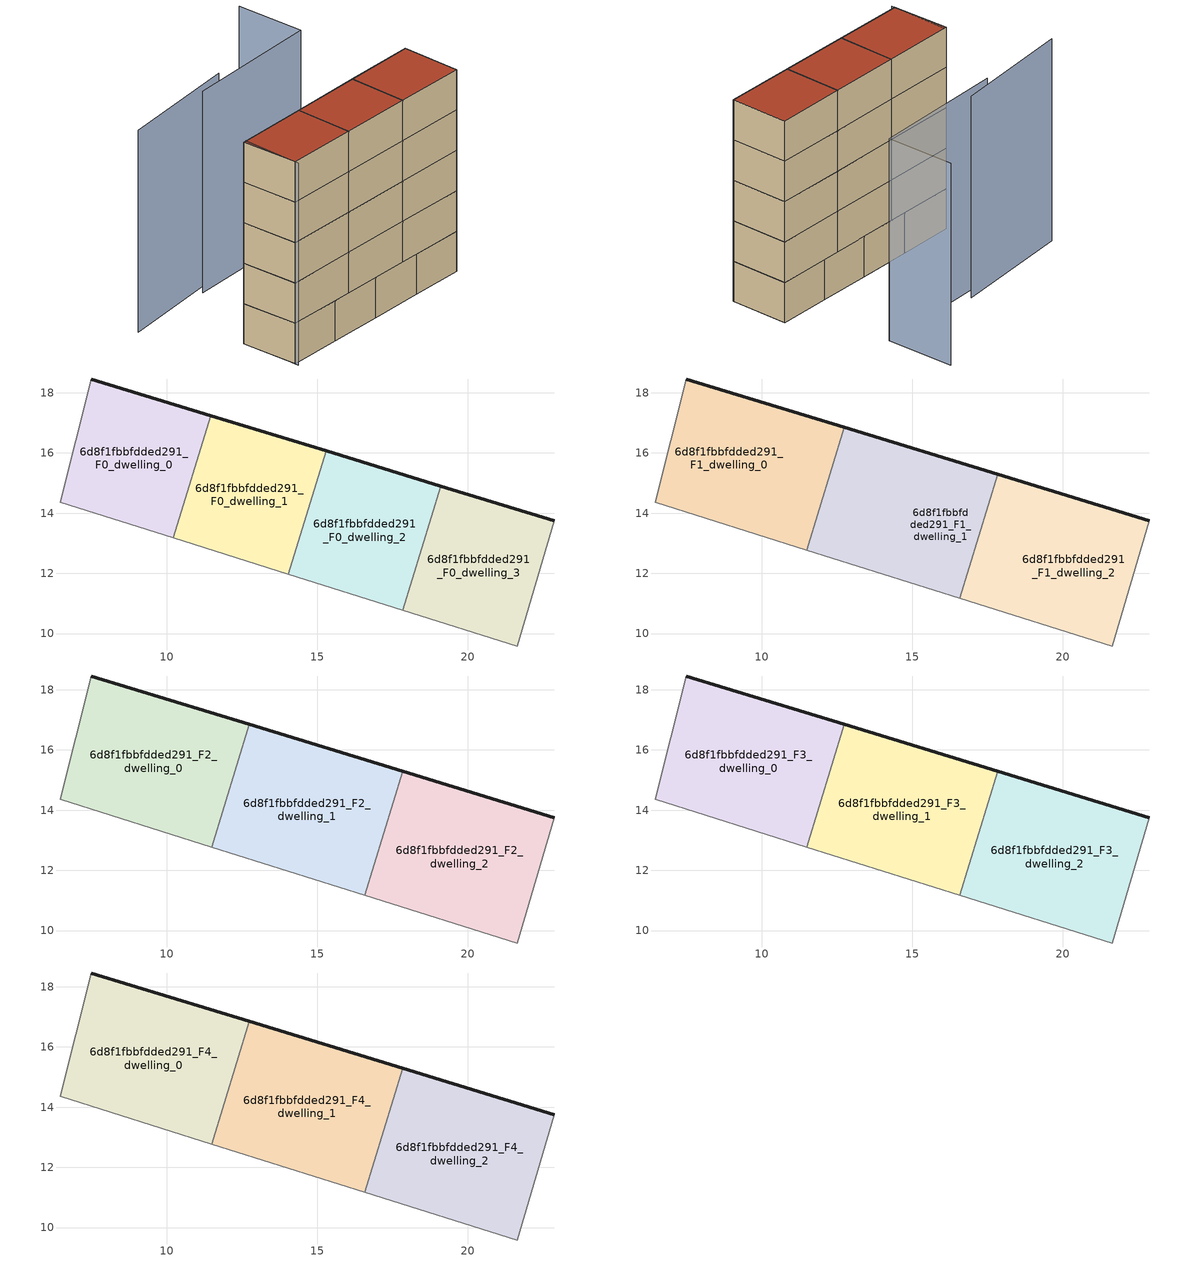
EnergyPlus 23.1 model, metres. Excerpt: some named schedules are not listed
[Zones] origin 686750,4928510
6d8f1fbbfdded291_F0_dwelling_0
 floor ground (EU_floor_Construction): 10.21,13.17 11.46,17.24 7.5,18.46 6.46,14.36 z0
 wall outside (EU_wall_Construction): 7.5,18.46 11.46,17.24 z0:3
 wall to 6d8f1fbbfdded291_F0_dwelling_1 (EU_wall_Construction): 11.46,17.24 10.21,13.17 z0:3
 wall adiabatic (EU_wall_Construction): 10.21,13.17 6.46,14.36 7.5,18.46 z0:3
6d8f1fbbfdded291_F0_dwelling_1
 floor ground (EU_floor_Construction): 14.04,11.97 15.3,16.07 11.46,17.24 10.21,13.17 z0
 wall outside (EU_wall_Construction): 11.46,17.24 15.3,16.07 z0:3
 wall to 6d8f1fbbfdded291_F0_dwelling_2 (EU_wall_Construction): 15.3,16.07 14.04,11.97 z0:3
 wall adiabatic (EU_wall_Construction): 14.04,11.97 10.21,13.17 z0:3
6d8f1fbbfdded291_F0_dwelling_2
 floor ground (EU_floor_Construction): 17.85,10.78 19.11,14.9 15.3,16.07 14.04,11.97 z0
 wall outside (EU_wall_Construction): 15.3,16.07 19.11,14.9 z0:3
 wall to 6d8f1fbbfdded291_F0_dwelling_3 (EU_wall_Construction): 19.11,14.9 17.85,10.78 z0:3
 wall adiabatic (EU_wall_Construction): 17.85,10.78 14.04,11.97 z0:3
6d8f1fbbfdded291_F0_dwelling_3
 floor ground (EU_floor_Construction): 21.64,9.58 22.88,13.75 19.11,14.9 17.85,10.78 z0
 wall outside (EU_wall_Construction): 19.11,14.9 22.88,13.75 z0:3
 wall adiabatic (EU_wall_Construction): 22.88,13.75 21.64,9.58 17.85,10.78 z0:3
6d8f1fbbfdded291_F1_dwelling_0
 floor to 6d8f1fbbfdded291_F0_dwelling_0 (EU_floor_Construction): 10.22,13.18 11.46,17.24 7.5,18.46 6.46,14.36 z3
 floor to 6d8f1fbbfdded291_F0_dwelling_1 (EU_floor_Construction): 11.49,12.77 12.74,16.85 11.46,17.24 10.22,13.18 z3
 wall outside (EU_wall_Construction): 7.5,18.46 12.74,16.85 z3:6
 wall to 6d8f1fbbfdded291_F1_dwelling_1 (EU_wall_Construction): 12.74,16.85 11.49,12.77 z3:6
 wall adiabatic (EU_wall_Construction): 11.49,12.77 6.46,14.36 7.5,18.46 z3:6
6d8f1fbbfdded291_F1_dwelling_1
 floor to 6d8f1fbbfdded291_F0_dwelling_1 (EU_floor_Construction): 14.04,11.97 15.3,16.07 12.74,16.85 11.49,12.77 z3
 floor to 6d8f1fbbfdded291_F0_dwelling_2 (EU_floor_Construction): 16.58,11.17 17.84,15.29 15.3,16.07 14.04,11.97 z3
 wall outside (EU_wall_Construction): 12.74,16.85 17.84,15.29 z3:6
 wall to 6d8f1fbbfdded291_F1_dwelling_2 (EU_wall_Construction): 17.84,15.29 16.58,11.17 z3:6
 wall adiabatic (EU_wall_Construction): 16.58,11.17 11.49,12.77 z3:6
6d8f1fbbfdded291_F1_dwelling_2
 floor to 6d8f1fbbfdded291_F0_dwelling_3 (EU_floor_Construction): 21.64,9.58 22.88,13.75 19.11,14.9 17.85,10.78 z3
 floor to 6d8f1fbbfdded291_F0_dwelling_2 (EU_floor_Construction): 17.85,10.78 19.11,14.9 17.84,15.29 16.58,11.17 z3
 wall outside (EU_wall_Construction): 17.84,15.29 22.88,13.75 z3:6
 wall adiabatic (EU_wall_Construction): 22.88,13.75 21.64,9.58 16.58,11.17 z3:6
6d8f1fbbfdded291_F2_dwelling_0
 floor to 6d8f1fbbfdded291_F1_dwelling_0 (EU_floor_Construction): 11.49,12.77 12.74,16.85 7.5,18.46 6.46,14.36 z6
 wall outside (EU_wall_Construction): 7.5,18.46 12.74,16.85 z6:9
 wall to 6d8f1fbbfdded291_F2_dwelling_1 (EU_wall_Construction): 12.74,16.85 11.49,12.77 z6:9
 wall adiabatic (EU_wall_Construction): 11.49,12.77 6.46,14.36 7.5,18.46 z6:9
6d8f1fbbfdded291_F2_dwelling_1
 floor to 6d8f1fbbfdded291_F1_dwelling_1 (EU_floor_Construction): 16.58,11.17 17.84,15.29 12.74,16.85 11.49,12.77 z6
 wall outside (EU_wall_Construction): 12.74,16.85 17.84,15.29 z6:9
 wall to 6d8f1fbbfdded291_F2_dwelling_2 (EU_wall_Construction): 17.84,15.29 16.58,11.17 z6:9
 wall adiabatic (EU_wall_Construction): 16.58,11.17 11.49,12.77 z6:9
6d8f1fbbfdded291_F2_dwelling_2
 floor to 6d8f1fbbfdded291_F1_dwelling_2 (EU_floor_Construction): 21.64,9.58 22.88,13.75 17.84,15.29 16.58,11.17 z6
 wall outside (EU_wall_Construction): 17.84,15.29 22.88,13.75 z6:9
 wall adiabatic (EU_wall_Construction): 22.88,13.75 21.64,9.58 16.58,11.17 z6:9
6d8f1fbbfdded291_F3_dwelling_0
 floor to 6d8f1fbbfdded291_F2_dwelling_0 (EU_floor_Construction): 11.49,12.77 12.74,16.85 7.5,18.46 6.46,14.36 z9
 wall outside (EU_wall_Construction): 7.5,18.46 12.74,16.85 z9:12
 wall to 6d8f1fbbfdded291_F3_dwelling_1 (EU_wall_Construction): 12.74,16.85 11.49,12.77 z9:12
 wall adiabatic (EU_wall_Construction): 11.49,12.77 6.46,14.36 7.5,18.46 z9:12
6d8f1fbbfdded291_F3_dwelling_1
 floor to 6d8f1fbbfdded291_F2_dwelling_1 (EU_floor_Construction): 16.58,11.17 17.84,15.29 12.74,16.85 11.49,12.77 z9
 wall outside (EU_wall_Construction): 12.74,16.85 17.84,15.29 z9:12
 wall to 6d8f1fbbfdded291_F3_dwelling_2 (EU_wall_Construction): 17.84,15.29 16.58,11.17 z9:12
 wall adiabatic (EU_wall_Construction): 16.58,11.17 11.49,12.77 z9:12
6d8f1fbbfdded291_F3_dwelling_2
 floor to 6d8f1fbbfdded291_F2_dwelling_2 (EU_floor_Construction): 21.64,9.58 22.88,13.75 17.84,15.29 16.58,11.17 z9
 wall outside (EU_wall_Construction): 17.84,15.29 22.88,13.75 z9:12
 wall adiabatic (EU_wall_Construction): 22.88,13.75 21.64,9.58 16.58,11.17 z9:12
6d8f1fbbfdded291_F4_dwelling_0
 floor to 6d8f1fbbfdded291_F3_dwelling_0 (EU_floor_Construction): 11.49,12.77 12.74,16.85 7.5,18.46 6.46,14.36 z12
 wall outside (EU_wall_Construction): 7.5,18.46 12.74,16.85 z12:15
 wall to 6d8f1fbbfdded291_F4_dwelling_1 (EU_wall_Construction): 12.74,16.85 11.49,12.77 z12:15
 wall adiabatic (EU_wall_Construction): 11.49,12.77 6.46,14.36 7.5,18.46 z12:15
 roof outside (EU_roof_Construction): 12.74,16.85 11.49,12.77 6.46,14.36 7.5,18.46 z15
6d8f1fbbfdded291_F4_dwelling_1
 floor to 6d8f1fbbfdded291_F3_dwelling_1 (EU_floor_Construction): 16.58,11.17 17.84,15.29 12.74,16.85 11.49,12.77 z12
 wall outside (EU_wall_Construction): 12.74,16.85 17.84,15.29 z12:15
 wall to 6d8f1fbbfdded291_F4_dwelling_2 (EU_wall_Construction): 17.84,15.29 16.58,11.17 z12:15
 wall adiabatic (EU_wall_Construction): 16.58,11.17 11.49,12.77 z12:15
 roof outside (EU_roof_Construction): 17.84,15.29 16.58,11.17 11.49,12.77 12.74,16.85 z15
6d8f1fbbfdded291_F4_dwelling_2
 floor to 6d8f1fbbfdded291_F3_dwelling_2 (EU_floor_Construction): 21.64,9.58 22.88,13.75 17.84,15.29 16.58,11.17 z12
 wall outside (EU_wall_Construction): 17.84,15.29 22.88,13.75 z12:15
 wall adiabatic (EU_wall_Construction): 22.88,13.75 21.64,9.58 16.58,11.17 z12:15
 roof outside (EU_roof_Construction): 22.88,13.75 21.64,9.58 16.58,11.17 17.84,15.29 z15
shading: 7.7,18.39 6.38,14.12 / 23.65,25.76 22.32,20.86 / 22.32,20.86 12.54,23.51 / 15.1,23.49 6.19,25.29 z0:15
[Building]
EU S2 Campaign: North Axis=0; Terrain=City; Solar Distribution=FullExterior
[Site:Location]
Bologna: Latitude=44.5; Longitude=11.25; Time Zone=1; Elevation=37
[SizingPeriod:WeatherFileDays]
AnnualSizingPeriod: Begin Month=1; Begin Day of Month=1; End Month=12; End Day of Month=31; Day of Week for Start Day=Monday; Use Weather File Daylight Saving Period=No; Use Weather File Rain and Snow Indicators=No
[MATERIAL]
EU_InternalMass_Material: Roughness=MediumRough; Thickness=0.1; Conductivity=1; Density=1800; Specific Heat=900; Thermal Absorptance=0.9; Solar Absorptance=0.7; Visible Absorptance=0.7
[MATERIAL:NOMASS] Roughness=MediumRough; Thermal Absorptance=0.9; Solar Absorptance=0.7; Visible Absorptance=0.7
Name | Thermal Resistance
EU_wall_NoMass | 0.905828
EU_roof_NoMass | 0.37593
EU_floor_NoMass | 0.67114
[CONSTRUCTION]
EU_wall_Construction: EU_wall_NoMass
EU_roof_Construction: EU_roof_NoMass
EU_floor_Construction: EU_floor_NoMass
EU_InternalMass_Construction: EU_InternalMass_Material
[ZONE] Type=1; Multiplier=1; Ceiling Height=autocalculate; Floor Area=autocalculate; Part of Total Floor Area=Yes
Name | Volume
6d8f1fbbfdded291_F0_dwelling_0; 6d8f1fbbfdded291_F0_dwelling_1 | 51.3779
6d8f1fbbfdded291_F1_dwelling_0; 6d8f1fbbfdded291_F2_dwelling_0; 6d8f1fbbfdded291_F3_dwelling_0; 6d8f1fbbfdded291_F4_dwelling_0 | 68.5027
6d8f1fbbfdded291_F1_dwelling_1; 6d8f1fbbfdded291_F2_dwelling_1; 6d8f1fbbfdded291_F3_dwelling_1; 6d8f1fbbfdded291_F4_dwelling_1 | 68.5115
6d8f1fbbfdded291_F0_dwelling_2 | 51.3823
6d8f1fbbfdded291_F1_dwelling_2; 6d8f1fbbfdded291_F2_dwelling_2; 6d8f1fbbfdded291_F3_dwelling_2; 6d8f1fbbfdded291_F4_dwelling_2 | 68.5093
6d8f1fbbfdded291_F0_dwelling_3 | 51.3735
[INTERNALMASS] Construction=EU_InternalMass_Construction
Name | Zone or ZoneList | Surface Area
6d8f1fbbfdded291_F0_dwelling_0_EU_InternalMass | 6d8f1fbbfdded291_F0_dwelling_0 | 17.1259
6d8f1fbbfdded291_F0_dwelling_1_EU_InternalMass | 6d8f1fbbfdded291_F0_dwelling_1 | 17.1261
6d8f1fbbfdded291_F0_dwelling_2_EU_InternalMass | 6d8f1fbbfdded291_F0_dwelling_2 | 17.1274
6d8f1fbbfdded291_F0_dwelling_3_EU_InternalMass | 6d8f1fbbfdded291_F0_dwelling_3 | 17.1245
6d8f1fbbfdded291_F1_dwelling_0_EU_InternalMass | 6d8f1fbbfdded291_F1_dwelling_0 | 22.8339
6d8f1fbbfdded291_F1_dwelling_1_EU_InternalMass | 6d8f1fbbfdded291_F1_dwelling_1 | 22.8372
6d8f1fbbfdded291_F1_dwelling_2_EU_InternalMass | 6d8f1fbbfdded291_F1_dwelling_2 | 22.8369
6d8f1fbbfdded291_F2_dwelling_0_EU_InternalMass | 6d8f1fbbfdded291_F2_dwelling_0 | 22.8339
6d8f1fbbfdded291_F2_dwelling_1_EU_InternalMass | 6d8f1fbbfdded291_F2_dwelling_1 | 22.8372
6d8f1fbbfdded291_F2_dwelling_2_EU_InternalMass | 6d8f1fbbfdded291_F2_dwelling_2 | 22.8369
6d8f1fbbfdded291_F3_dwelling_0_EU_InternalMass | 6d8f1fbbfdded291_F3_dwelling_0 | 22.8339
6d8f1fbbfdded291_F3_dwelling_1_EU_InternalMass | 6d8f1fbbfdded291_F3_dwelling_1 | 22.8372
6d8f1fbbfdded291_F3_dwelling_2_EU_InternalMass | 6d8f1fbbfdded291_F3_dwelling_2 | 22.8369
6d8f1fbbfdded291_F4_dwelling_0_EU_InternalMass | 6d8f1fbbfdded291_F4_dwelling_0 | 22.8339
6d8f1fbbfdded291_F4_dwelling_1_EU_InternalMass | 6d8f1fbbfdded291_F4_dwelling_1 | 22.8372
6d8f1fbbfdded291_F4_dwelling_2_EU_InternalMass | 6d8f1fbbfdded291_F4_dwelling_2 | 22.8369
[OTHEREQUIPMENT] Fuel Type=Electricity; Design Level Calculation Method=Watts/Area; Power per Zone Floor Area=1; Fraction Latent=0; Fraction Radiant=0; Fraction Lost=0; Carbon Dioxide Generation Rate=0; EndUse Subcategory=EU_Step8_InternalGains
Name | Zone or ZoneList or Space or SpaceList | Schedule
EU_Step8_InternalGain_6d8f1fbbfdded291_F0_dwelling_0_f000 | 6d8f1fbbfdded291_F0_dwelling_0 | EU_Step8_GainSchedule_6d8f1fbbfdded291_F0_dwelling_0_f000
EU_Step8_InternalGain_6d8f1fbbfdded291_F0_dwelling_1_f000 | 6d8f1fbbfdded291_F0_dwelling_1 | EU_Step8_GainSchedule_6d8f1fbbfdded291_F0_dwelling_1_f000
EU_Step8_InternalGain_6d8f1fbbfdded291_F0_dwelling_2_f000 | 6d8f1fbbfdded291_F0_dwelling_2 | EU_Step8_GainSchedule_6d8f1fbbfdded291_F0_dwelling_2_f000
EU_Step8_InternalGain_6d8f1fbbfdded291_F0_dwelling_3_f000 | 6d8f1fbbfdded291_F0_dwelling_3 | EU_Step8_GainSchedule_6d8f1fbbfdded291_F0_dwelling_3_f000
EU_Step8_InternalGain_6d8f1fbbfdded291_F1_dwelling_0_f000 | 6d8f1fbbfdded291_F1_dwelling_0 | EU_Step8_GainSchedule_6d8f1fbbfdded291_F1_dwelling_0_f000
EU_Step8_InternalGain_6d8f1fbbfdded291_F1_dwelling_1_f000 | 6d8f1fbbfdded291_F1_dwelling_1 | EU_Step8_GainSchedule_6d8f1fbbfdded291_F1_dwelling_1_f000
EU_Step8_InternalGain_6d8f1fbbfdded291_F1_dwelling_2_f000 | 6d8f1fbbfdded291_F1_dwelling_2 | EU_Step8_GainSchedule_6d8f1fbbfdded291_F1_dwelling_2_f000
EU_Step8_InternalGain_6d8f1fbbfdded291_F2_dwelling_0_f000 | 6d8f1fbbfdded291_F2_dwelling_0 | EU_Step8_GainSchedule_6d8f1fbbfdded291_F2_dwelling_0_f000
EU_Step8_InternalGain_6d8f1fbbfdded291_F2_dwelling_1_f000 | 6d8f1fbbfdded291_F2_dwelling_1 | EU_Step8_GainSchedule_6d8f1fbbfdded291_F2_dwelling_1_f000
EU_Step8_InternalGain_6d8f1fbbfdded291_F2_dwelling_2_f000 | 6d8f1fbbfdded291_F2_dwelling_2 | EU_Step8_GainSchedule_6d8f1fbbfdded291_F2_dwelling_2_f000
EU_Step8_InternalGain_6d8f1fbbfdded291_F3_dwelling_0_f000 | 6d8f1fbbfdded291_F3_dwelling_0 | EU_Step8_GainSchedule_6d8f1fbbfdded291_F3_dwelling_0_f000
EU_Step8_InternalGain_6d8f1fbbfdded291_F3_dwelling_1_f000 | 6d8f1fbbfdded291_F3_dwelling_1 | EU_Step8_GainSchedule_6d8f1fbbfdded291_F3_dwelling_1_f000
EU_Step8_InternalGain_6d8f1fbbfdded291_F3_dwelling_2_f000 | 6d8f1fbbfdded291_F3_dwelling_2 | EU_Step8_GainSchedule_6d8f1fbbfdded291_F3_dwelling_2_f000
EU_Step8_InternalGain_6d8f1fbbfdded291_F4_dwelling_0_f000 | 6d8f1fbbfdded291_F4_dwelling_0 | EU_Step8_GainSchedule_6d8f1fbbfdded291_F4_dwelling_0_f000
EU_Step8_InternalGain_6d8f1fbbfdded291_F4_dwelling_1_f000 | 6d8f1fbbfdded291_F4_dwelling_1 | EU_Step8_GainSchedule_6d8f1fbbfdded291_F4_dwelling_1_f000
EU_Step8_InternalGain_6d8f1fbbfdded291_F4_dwelling_2_f000 | 6d8f1fbbfdded291_F4_dwelling_2 | EU_Step8_GainSchedule_6d8f1fbbfdded291_F4_dwelling_2_f000
[ZONEVENTILATION:DESIGNFLOWRATE] Schedule=EU_AlwaysOn; Design Flow Rate Calculation Method=AirChanges/Hour; Air Changes per Hour=0.73129; Ventilation Type=Natural; Fan Pressure Rise=0; Fan Total Efficiency=1; Constant Term Coefficient=1; Temperature Term Coefficient=0; Velocity Term Coefficient=0; Velocity Squared Term Coefficient=0; Minimum Indoor Temperature=-100; Maximum Indoor Temperature=100; Delta Temperature=-100; Minimum Outdoor Temperature=-100; Maximum Outdoor Temperature=100; Maximum Wind Speed=40
Name | Zone or ZoneList or Space or SpaceList
EU_ConstantAir_6d8f1fbbfdded291_F0_dwelling_0 | 6d8f1fbbfdded291_F0_dwelling_0
EU_ConstantAir_6d8f1fbbfdded291_F0_dwelling_1 | 6d8f1fbbfdded291_F0_dwelling_1
EU_ConstantAir_6d8f1fbbfdded291_F0_dwelling_2 | 6d8f1fbbfdded291_F0_dwelling_2
EU_ConstantAir_6d8f1fbbfdded291_F0_dwelling_3 | 6d8f1fbbfdded291_F0_dwelling_3
EU_ConstantAir_6d8f1fbbfdded291_F1_dwelling_0 | 6d8f1fbbfdded291_F1_dwelling_0
EU_ConstantAir_6d8f1fbbfdded291_F1_dwelling_1 | 6d8f1fbbfdded291_F1_dwelling_1
EU_ConstantAir_6d8f1fbbfdded291_F1_dwelling_2 | 6d8f1fbbfdded291_F1_dwelling_2
EU_ConstantAir_6d8f1fbbfdded291_F2_dwelling_0 | 6d8f1fbbfdded291_F2_dwelling_0
EU_ConstantAir_6d8f1fbbfdded291_F2_dwelling_1 | 6d8f1fbbfdded291_F2_dwelling_1
EU_ConstantAir_6d8f1fbbfdded291_F2_dwelling_2 | 6d8f1fbbfdded291_F2_dwelling_2
EU_ConstantAir_6d8f1fbbfdded291_F3_dwelling_0 | 6d8f1fbbfdded291_F3_dwelling_0
EU_ConstantAir_6d8f1fbbfdded291_F3_dwelling_1 | 6d8f1fbbfdded291_F3_dwelling_1
EU_ConstantAir_6d8f1fbbfdded291_F3_dwelling_2 | 6d8f1fbbfdded291_F3_dwelling_2
EU_ConstantAir_6d8f1fbbfdded291_F4_dwelling_0 | 6d8f1fbbfdded291_F4_dwelling_0
EU_ConstantAir_6d8f1fbbfdded291_F4_dwelling_1 | 6d8f1fbbfdded291_F4_dwelling_1
EU_ConstantAir_6d8f1fbbfdded291_F4_dwelling_2 | 6d8f1fbbfdded291_F4_dwelling_2
[HVACTEMPLATE:THERMOSTAT] Constant Heating Setpoint=20; Constant Cooling Setpoint=50
EU_HeatOnly_6d8f1fbbfdded291_F0_dwelling_0; EU_HeatOnly_6d8f1fbbfdded291_F0_dwelling_1; EU_HeatOnly_6d8f1fbbfdded291_F0_dwelling_2; EU_HeatOnly_6d8f1fbbfdded291_F0_dwelling_3; EU_HeatOnly_6d8f1fbbfdded291_F1_dwelling_0; EU_HeatOnly_6d8f1fbbfdded291_F1_dwelling_1; EU_HeatOnly_6d8f1fbbfdded291_F1_dwelling_2; EU_HeatOnly_6d8f1fbbfdded291_F2_dwelling_0; EU_HeatOnly_6d8f1fbbfdded291_F2_dwelling_1; EU_HeatOnly_6d8f1fbbfdded291_F2_dwelling_2; EU_HeatOnly_6d8f1fbbfdded291_F3_dwelling_0; EU_HeatOnly_6d8f1fbbfdded291_F3_dwelling_1; EU_HeatOnly_6d8f1fbbfdded291_F3_dwelling_2; EU_HeatOnly_6d8f1fbbfdded291_F4_dwelling_0; EU_HeatOnly_6d8f1fbbfdded291_F4_dwelling_1; EU_HeatOnly_6d8f1fbbfdded291_F4_dwelling_2
[HVACTEMPLATE:ZONE:IDEALLOADSAIRSYSTEM] System Availability Schedule=EU_AlwaysOn; Maximum Heating Supply Air Temperature=50; Minimum Cooling Supply Air Temperature=13; Maximum Heating Supply Air Humidity Ratio=0.0156; Minimum Cooling Supply Air Humidity Ratio=0.0077; Heating Limit=NoLimit; Cooling Limit=NoLimit; Heating Availability Schedule=EU_AlwaysOn; Cooling Availability Schedule=EU_CoolingOff; Dehumidification Control Type=ConstantSensibleHeatRatio; Cooling Sensible Heat Ratio=0.7; Dehumidification Setpoint=60; Humidification Control Type=None; Humidification Setpoint=30; Outdoor Air Method=None; Outdoor Air Flow Rate per Person=0.00944; Outdoor Air Flow Rate per Zone Floor Area=0; Outdoor Air Flow Rate per Zone=0; Demand Controlled Ventilation Type=None; Outdoor Air Economizer Type=NoEconomizer; Heat Recovery Type=None; Sensible Heat Recovery Effectiveness=0.7; Latent Heat Recovery Effectiveness=0.65
Name | Template Thermostat
6d8f1fbbfdded291_F0_dwelling_0 | EU_HeatOnly_6d8f1fbbfdded291_F0_dwelling_0
6d8f1fbbfdded291_F0_dwelling_1 | EU_HeatOnly_6d8f1fbbfdded291_F0_dwelling_1
6d8f1fbbfdded291_F0_dwelling_2 | EU_HeatOnly_6d8f1fbbfdded291_F0_dwelling_2
6d8f1fbbfdded291_F0_dwelling_3 | EU_HeatOnly_6d8f1fbbfdded291_F0_dwelling_3
6d8f1fbbfdded291_F1_dwelling_0 | EU_HeatOnly_6d8f1fbbfdded291_F1_dwelling_0
6d8f1fbbfdded291_F1_dwelling_1 | EU_HeatOnly_6d8f1fbbfdded291_F1_dwelling_1
6d8f1fbbfdded291_F1_dwelling_2 | EU_HeatOnly_6d8f1fbbfdded291_F1_dwelling_2
6d8f1fbbfdded291_F2_dwelling_0 | EU_HeatOnly_6d8f1fbbfdded291_F2_dwelling_0
6d8f1fbbfdded291_F2_dwelling_1 | EU_HeatOnly_6d8f1fbbfdded291_F2_dwelling_1
6d8f1fbbfdded291_F2_dwelling_2 | EU_HeatOnly_6d8f1fbbfdded291_F2_dwelling_2
6d8f1fbbfdded291_F3_dwelling_0 | EU_HeatOnly_6d8f1fbbfdded291_F3_dwelling_0
6d8f1fbbfdded291_F3_dwelling_1 | EU_HeatOnly_6d8f1fbbfdded291_F3_dwelling_1
6d8f1fbbfdded291_F3_dwelling_2 | EU_HeatOnly_6d8f1fbbfdded291_F3_dwelling_2
6d8f1fbbfdded291_F4_dwelling_0 | EU_HeatOnly_6d8f1fbbfdded291_F4_dwelling_0
6d8f1fbbfdded291_F4_dwelling_1 | EU_HeatOnly_6d8f1fbbfdded291_F4_dwelling_1
6d8f1fbbfdded291_F4_dwelling_2 | EU_HeatOnly_6d8f1fbbfdded291_F4_dwelling_2
[SIZING:ZONE] Zone Cooling Design Supply Air Temperature Input Method=SupplyAirTemperature; Zone Cooling Design Supply Air Temperature=13; Zone Heating Design Supply Air Temperature Input Method=SupplyAirTemperature; Zone Heating Design Supply Air Temperature=50; Zone Cooling Design Supply Air Humidity Ratio=0.008; Zone Heating Design Supply Air Humidity Ratio=0.008; Cooling Design Air Flow Method=DesignDay; Cooling Design Air Flow Rate=0; Cooling Minimum Air Flow per Zone Floor Area=0.000762; Cooling Minimum Air Flow=0; Cooling Minimum Air Flow Fraction=0.2; Heating Design Air Flow Method=DesignDay; Heating Design Air Flow Rate=0; Heating Maximum Air Flow per Zone Floor Area=0.002032; Heating Maximum Air Flow=0.141576; Heating Maximum Air Flow Fraction=0.3; Account for Dedicated Outdoor Air System=No; Dedicated Outdoor Air System Control Strategy=NeutralSupplyAir; Dedicated Outdoor Air Low Setpoint Temperature for Design=autosize; Dedicated Outdoor Air High Setpoint Temperature for Design=autosize; Zone Load Sizing Method=Sensible Load Only No Latent Load; Zone Latent Cooling Design Supply Air Humidity Ratio Input Method=HumidityRatioDifference; Zone Cooling Design Supply Air Humidity Ratio Difference=0.005; Zone Latent Heating Design Supply Air Humidity Ratio Input Method=HumidityRatioDifference; Zone Humidification Design Supply Air Humidity Ratio Difference=0.005
6d8f1fbbfdded291_F0_dwelling_0; 6d8f1fbbfdded291_F0_dwelling_1; 6d8f1fbbfdded291_F0_dwelling_2; 6d8f1fbbfdded291_F0_dwelling_3; 6d8f1fbbfdded291_F1_dwelling_0; 6d8f1fbbfdded291_F1_dwelling_1; 6d8f1fbbfdded291_F1_dwelling_2; 6d8f1fbbfdded291_F2_dwelling_0; 6d8f1fbbfdded291_F2_dwelling_1; 6d8f1fbbfdded291_F2_dwelling_2; 6d8f1fbbfdded291_F3_dwelling_0; 6d8f1fbbfdded291_F3_dwelling_1; 6d8f1fbbfdded291_F3_dwelling_2; 6d8f1fbbfdded291_F4_dwelling_0; 6d8f1fbbfdded291_F4_dwelling_1
